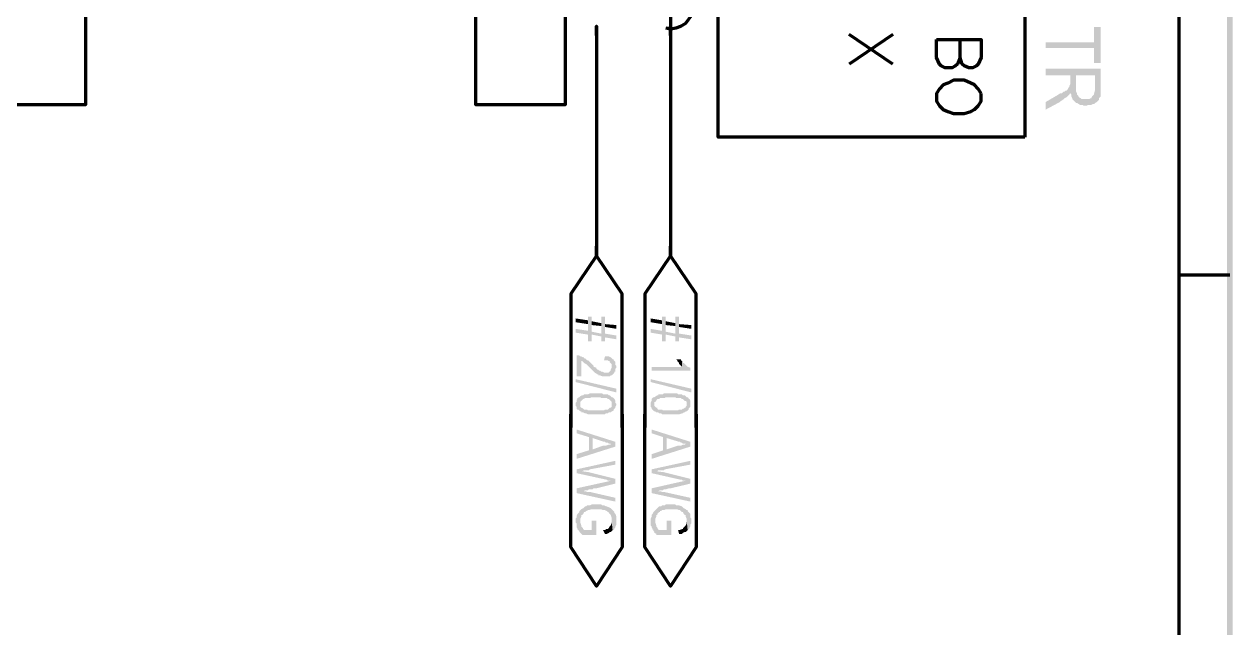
# Model space of a CAD drawing. Header units: inches. Extents: x -186 to 186, y -282 to 282.
# Drawn here: x 138.98 to 186.11, y -217.96 to -194.41 of the extents above; entities that cross this region are included whole.
import ezdxf

# ---------------------------------------------------------------- set-up
doc = ezdxf.new("R2010")
doc.units = ezdxf.units.IN
doc.header["$MEASUREMENT"] = 0
doc.layers.add('H', color=7, linetype='CONTINUOUS', lineweight=100)
doc.layers.add('P', color=250, linetype='CONTINUOUS', lineweight=100)

msp = doc.modelspace()

# ---------------------------------------------------------------- hatches: boundary and pattern name
at = {"layer": 'H', "linetype": 'Continuous'}
for points in [[(186.111, -282.111), (185.889, 281.889), (186.111, 282.111)], [(185.889, -281.889), (186.111, -282.111), (185.889, 281.889)], [(180.963, -195.926), (180.963, -194.519), (180.704, -194.519), (180.704, -195.111), (178.815, -195.111), (178.815, -195.333), (180.704, -195.333), (180.704, -195.926)], [(180.963, -196.963), (180.963, -196.148), (178.815, -196.148), (178.815, -196.407), (179.778, -196.407), (179.778, -196.667), (179.778, -197.074), (179.778, -197.111), (179.815, -197.148), (179.815, -197.222), (179.852, -197.296), (179.852, -197.333), (179.889, -197.37), (179.926, -197.407), (179.963, -197.444), (180, -197.481), (180, -196.407), (180.741, -196.407), (180.741, -196.963), (180.741, -197.481), (180.815, -197.444), (180.852, -197.407), (180.889, -197.37), (180.889, -197.333), (180.889, -197.296), (180.926, -197.259), (180.963, -197.222), (180.963, -197.148), (180.963, -197.111), (180.963, -197.037)], [(180.741, -197.481), (180.741, -196.963), (180.704, -197.111), (180.704, -197.148), (180.63, -197.222), (180.593, -197.296), (180.556, -197.296), (180.519, -197.333), (180.37, -197.333), (180.333, -197.333), (180.296, -197.333), (180.222, -197.333), (180.185, -197.296), (180.111, -197.259), (180.074, -197.185), (180.037, -197.148), (180.037, -197.111), (180, -197.037), (180, -196.407), (180, -197.481), (180.037, -197.481), (180.148, -197.556), (180.185, -197.556), (180.259, -197.556), (180.296, -197.593), (180.407, -197.593), (180.481, -197.556), (180.556, -197.556), (180.593, -197.556), (180.667, -197.519), (180.704, -197.519)], [(179.778, -197.074), (179.778, -196.667), (179.778, -196.741), (179.741, -196.815), (179.741, -196.852), (179.704, -196.889), (179.667, -196.963), (179.63, -197), (179.593, -197), (179.556, -197.037), (179.519, -197.037), (179.444, -197.111), (179.37, -197.111), (179.259, -197.185), (178.815, -197.444), (178.815, -197.741), (179.37, -197.444), (179.407, -197.407), (179.519, -197.333), (179.556, -197.296), (179.63, -197.259), (179.667, -197.222), (179.704, -197.185), (179.741, -197.148)], [(162.074, -206.704), (162.074, -206.556), (161.63, -206.481), (161.63, -205.815), (161.481, -205.815), (161.481, -206.481), (161.111, -206.407), (161.111, -205.815), (160.963, -205.815), (160.963, -206.37), (160.481, -206.296), (160.481, -206.444), (160.963, -206.519), (160.963, -206.778), (161.111, -206.778), (161.111, -206.519), (161.481, -206.593), (161.481, -206.778), (161.63, -206.778), (161.63, -206.63)], [(160.963, -205.963), (160.481, -205.889), (160.481, -206.037), (160.963, -206.111), (160.963, -206.37)], [(165, -206.704), (165, -206.556), (164.519, -206.481), (164.519, -205.815), (164.37, -205.815), (164.37, -206.481), (164, -206.407), (164, -205.815), (163.852, -205.815), (163.852, -206.37), (163.407, -206.296), (163.407, -206.444), (163.852, -206.519), (163.852, -206.778), (164, -206.778), (164, -206.519), (164.37, -206.593), (164.37, -206.778), (164.519, -206.778), (164.519, -206.63)], [(163.852, -205.963), (163.407, -205.889), (163.407, -206.037), (163.852, -206.111), (163.852, -206.37)], [(161.481, -206.074), (161.111, -206), (161.111, -206.148), (161.481, -206.185), (161.481, -206.481)], [(162.074, -206.296), (162.074, -206.148), (161.63, -206.111), (161.63, -206.222)], [(164.37, -206.074), (164, -206), (164, -206.148), (164.37, -206.185), (164.37, -206.481)], [(165, -206.296), (165, -206.148), (164.519, -206.111), (164.519, -206.222)], [(161.926, -208.074), (161.889, -207.778), (161.889, -207.815), (161.852, -207.889), (161.852, -207.926), (161.815, -207.963), (161.778, -208), (161.741, -208), (161.593, -208), (161.519, -207.963), (161.481, -207.963), (161.444, -207.926), (161.407, -207.926), (161.37, -207.889), (161.333, -207.889), (161.296, -207.852), (161.296, -207.815), (161.185, -207.778), (161.185, -207.741), (161.111, -207.667), (161.074, -207.63), (161.037, -207.593), (161, -207.556), (160.963, -207.519), (160.926, -207.519), (160.889, -207.481), (160.852, -207.444), (160.815, -207.444), (160.815, -207.407), (160.778, -207.407), (160.704, -207.37), (160.667, -207.37), (160.63, -207.333), (160.593, -207.333), (160.519, -207.333), (160.519, -208.148), (160.704, -208.148), (160.704, -207.556), (160.741, -207.556), (160.778, -207.593), (160.815, -207.63), (160.889, -207.667), (160.926, -207.704), (160.963, -207.741), (161, -207.778), (161.037, -207.815), (161.074, -207.852), (161.111, -207.889), (161.148, -207.926), (161.185, -207.963), (161.222, -208), (161.296, -208.037), (161.333, -208.074), (161.37, -208.074), (161.37, -208.111), (161.444, -208.111), (161.519, -208.148), (161.556, -208.148), (161.704, -208.148), (161.741, -208.148), (161.778, -208.148), (161.815, -208.148), (161.852, -208.111), (161.889, -208.111)], [(162.074, -207.778), (162.074, -207.741), (162.037, -207.704), (162.037, -207.667), (162.037, -207.63), (162.037, -207.593), (162, -207.556), (161.963, -207.519), (161.963, -207.481), (161.926, -207.481), (161.889, -207.444), (161.852, -207.407), (161.778, -207.37), (161.704, -207.37), (161.667, -207.37), (161.63, -207.37), (161.593, -207.519), (161.63, -207.519), (161.667, -207.519), (161.741, -207.519), (161.778, -207.556), (161.815, -207.556), (161.815, -207.593), (161.852, -207.63), (161.889, -207.667), (161.889, -207.704), (161.889, -207.778), (161.926, -208.074), (162, -208), (162, -207.963), (162.037, -207.963), (162.037, -207.889), (162.037, -207.852), (162.074, -207.815)], [(164.963, -207.926), (164.963, -207.815), (164.852, -207.778), (164.815, -207.741), (164.778, -207.704), (164.741, -207.667), (164.704, -207.63), (164.667, -207.63), (164.667, -207.556), (164.63, -207.556), (164.63, -207.778), (163.444, -207.778), (163.444, -207.926)], [(164.63, -207.556), (164.593, -207.519), (164.593, -207.481), (164.407, -207.481), (164.444, -207.519), (164.444, -207.556), (164.481, -207.593), (164.519, -207.63), (164.519, -207.667), (164.556, -207.704), (164.593, -207.741), (164.63, -207.778)], [(160.481, -208.259), (162.074, -208.63), (162.074, -208.778), (160.481, -208.37)], [(163.407, -208.259), (165, -208.63), (165, -208.778), (163.407, -208.37)], [(161.889, -209.519), (161.889, -209.222), (161.889, -209.259), (161.889, -209.296), (161.889, -209.333), (161.852, -209.37), (161.815, -209.37), (161.778, -209.407), (161.741, -209.444), (161.704, -209.444), (161.667, -209.444), (161.63, -209.444), (161.593, -209.481), (161.519, -209.481), (161.444, -209.481), (161.111, -209.481), (161.037, -209.481), (160.963, -209.481), (160.926, -209.444), (160.889, -209.444), (160.852, -209.444), (160.815, -209.444), (160.778, -209.407), (160.704, -209.37), (160.667, -209.333), (160.667, -209.296), (160.667, -209.259), (160.667, -209.222), (160.63, -208.963), (160.556, -209), (160.556, -209.037), (160.519, -209.074), (160.519, -209.111), (160.519, -209.148), (160.481, -209.185), (160.481, -209.296), (160.519, -209.333), (160.519, -209.37), (160.519, -209.407), (160.556, -209.444), (160.593, -209.444), (160.63, -209.481), (160.667, -209.519), (160.704, -209.519), (160.704, -209.556), (160.778, -209.556), (160.852, -209.593), (160.889, -209.593), (160.963, -209.63), (161, -209.63), (161.037, -209.63), (161.074, -209.63), (161.111, -209.63), (161.407, -209.63), (161.444, -209.63), (161.556, -209.63), (161.593, -209.63), (161.63, -209.63), (161.667, -209.593), (161.704, -209.593), (161.741, -209.593), (161.778, -209.556), (161.815, -209.556), (161.852, -209.556)], [(162.074, -209.222), (162.037, -209.185), (162.037, -209.148), (162.037, -209.111), (162, -209.037), (161.963, -209), (161.926, -208.963), (161.889, -208.963), (161.852, -208.926), (161.815, -208.889), (161.778, -208.889), (161.741, -208.852), (161.704, -208.852), (161.667, -208.852), (161.63, -208.852), (161.556, -208.852), (161.519, -208.815), (161.444, -208.815), (161.37, -208.815), (161.185, -208.815), (161.111, -208.815), (161.037, -208.815), (160.963, -208.852), (160.926, -208.852), (160.889, -208.852), (160.852, -208.852), (160.815, -208.852), (160.778, -208.889), (160.741, -208.889), (160.667, -208.926), (160.63, -208.963), (160.667, -209.222), (160.667, -209.185), (160.667, -209.148), (160.704, -209.111), (160.741, -209.074), (160.778, -209.037), (160.852, -209), (160.889, -209), (160.926, -209), (160.963, -209), (161.037, -209), (161.111, -208.963), (161.444, -208.963), (161.481, -209), (161.593, -209), (161.667, -209), (161.704, -209), (161.741, -209.037), (161.778, -209.037), (161.815, -209.074), (161.852, -209.111), (161.889, -209.148), (161.889, -209.185), (161.889, -209.519), (161.963, -209.481), (161.963, -209.444), (162, -209.407), (162.037, -209.37), (162.037, -209.333), (162.074, -209.259)], [(164.815, -209.519), (164.815, -209.222), (164.815, -209.259), (164.815, -209.296), (164.778, -209.333), (164.778, -209.37), (164.741, -209.37), (164.704, -209.407), (164.667, -209.407), (164.63, -209.444), (164.556, -209.444), (164.519, -209.444), (164.481, -209.481), (164.407, -209.481), (164.37, -209.481), (164, -209.481), (163.963, -209.481), (163.889, -209.481), (163.852, -209.444), (163.815, -209.444), (163.778, -209.444), (163.741, -209.444), (163.704, -209.444), (163.667, -209.407), (163.667, -209.37), (163.63, -209.37), (163.593, -209.333), (163.556, -209.296), (163.556, -209.259), (163.556, -209.222), (163.556, -208.963), (163.519, -208.963), (163.481, -209), (163.444, -209.037), (163.444, -209.074), (163.444, -209.111), (163.407, -209.185), (163.407, -209.296), (163.407, -209.333), (163.444, -209.37), (163.444, -209.407), (163.481, -209.444), (163.519, -209.481), (163.556, -209.519), (163.593, -209.519), (163.63, -209.556), (163.667, -209.556), (163.704, -209.556), (163.741, -209.593), (163.778, -209.593), (163.815, -209.593), (163.852, -209.63), (163.889, -209.63), (163.926, -209.63), (164, -209.63), (164.037, -209.63), (164.296, -209.63), (164.37, -209.63), (164.444, -209.63), (164.481, -209.63), (164.519, -209.63), (164.63, -209.593), (164.667, -209.593), (164.704, -209.556), (164.741, -209.556), (164.778, -209.519)], [(164.963, -209.222), (164.963, -209.185), (164.963, -209.148), (164.963, -209.111), (164.926, -209.037), (164.889, -209.037), (164.889, -209), (164.852, -208.963), (164.815, -208.963), (164.778, -208.926), (164.741, -208.889), (164.704, -208.889), (164.667, -208.889), (164.63, -208.852), (164.593, -208.852), (164.556, -208.852), (164.519, -208.852), (164.481, -208.852), (164.444, -208.815), (164.333, -208.815), (164.296, -208.815), (164.074, -208.815), (164.037, -208.815), (163.926, -208.815), (163.889, -208.852), (163.852, -208.852), (163.815, -208.852), (163.778, -208.852), (163.704, -208.852), (163.704, -208.889), (163.667, -208.889), (163.556, -208.963), (163.556, -209.222), (163.556, -209.185), (163.556, -209.148), (163.593, -209.148), (163.63, -209.111), (163.63, -209.074), (163.667, -209.037), (163.704, -209.037), (163.741, -209.037), (163.778, -209), (163.815, -209), (163.852, -209), (163.963, -209), (164, -208.963), (164.37, -208.963), (164.407, -209), (164.481, -209), (164.519, -209), (164.556, -209), (164.593, -209), (164.63, -209.037), (164.667, -209.037), (164.704, -209.074), (164.741, -209.111), (164.778, -209.111), (164.815, -209.148), (164.815, -209.185), (164.815, -209.519), (164.852, -209.481), (164.889, -209.444), (164.889, -209.407), (164.926, -209.37), (164.963, -209.333), (164.963, -209.259)], [(162.037, -210.889), (162.037, -210.704), (160.519, -210.222), (160.519, -210.37), (161, -210.519), (161, -211.037), (161.148, -210.556), (161.593, -210.704), (161.63, -210.704), (161.667, -210.741), (161.741, -210.741), (161.778, -210.778), (161.815, -210.778), (161.852, -210.778), (161.889, -210.778)], [(162.037, -210.889), (161.889, -210.778), (161.852, -210.778), (161.852, -210.815), (161.815, -210.815), (161.778, -210.815), (161.667, -210.852), (161.63, -210.852), (161.556, -210.852), (161.148, -211), (161.148, -210.556), (161, -211.037), (160.519, -211.185), (160.519, -211.37)], [(164.963, -210.889), (164.963, -210.704), (163.444, -210.222), (163.444, -210.37), (163.889, -210.519), (163.889, -211.037), (164.037, -210.556), (164.519, -210.704), (164.556, -210.704), (164.593, -210.741), (164.63, -210.741), (164.667, -210.778), (164.704, -210.778), (164.778, -210.778), (164.815, -210.778)], [(164.963, -210.889), (164.815, -210.778), (164.778, -210.778), (164.741, -210.815), (164.704, -210.815), (164.667, -210.815), (164.593, -210.852), (164.481, -210.852), (164.037, -211), (164.037, -210.556), (163.889, -211.037), (163.444, -211.185), (163.444, -211.37)], [(162.037, -211.593), (162.037, -211.444), (160.519, -211.778), (160.741, -211.852), (160.815, -211.815), (160.852, -211.815), (160.889, -211.815), (160.926, -211.815), (160.963, -211.815), (161, -211.815), (161.037, -211.778)], [(164.963, -211.593), (164.963, -211.444), (163.444, -211.778), (163.63, -211.852), (163.667, -211.852), (163.704, -211.815), (163.741, -211.815), (163.778, -211.815), (163.815, -211.815), (163.852, -211.815), (163.926, -211.815), (163.963, -211.778)], [(162.037, -212.333), (162.037, -212.148), (161, -211.889), (160.741, -211.852), (160.519, -211.778), (160.519, -211.926), (161.704, -212.185), (161.741, -212.222), (161.778, -212.222), (161.815, -212.222), (161.852, -212.222)], [(164.963, -212.333), (164.963, -212.148), (163.926, -211.889), (163.63, -211.852), (163.444, -211.778), (163.444, -211.926), (164.593, -212.185), (164.63, -212.185), (164.667, -212.222), (164.704, -212.222), (164.741, -212.222), (164.778, -212.222)], [(162.037, -212.333), (161.852, -212.222), (161.704, -212.259), (160.519, -212.519), (160.741, -212.63), (160.815, -212.63), (160.852, -212.593), (160.889, -212.593), (160.926, -212.593), (160.963, -212.593), (161, -212.556), (161.074, -212.556), (161.111, -212.556), (161.148, -212.556), (161.185, -212.519), (161.222, -212.519), (161.296, -212.519)], [(162.037, -213.037), (162.037, -212.889), (161.074, -212.667), (161.037, -212.667), (161, -212.667), (160.926, -212.667), (160.889, -212.63), (160.852, -212.63), (160.815, -212.63), (160.778, -212.63), (160.741, -212.63), (160.519, -212.519), (160.519, -212.704)], [(164.963, -212.333), (164.778, -212.222), (164.593, -212.259), (163.444, -212.519), (163.63, -212.63), (163.704, -212.63), (163.778, -212.593), (163.815, -212.593), (163.852, -212.593), (163.889, -212.593), (163.926, -212.556), (163.963, -212.556), (164, -212.556), (164.111, -212.519), (164.148, -212.519), (164.185, -212.519)], [(164.963, -213.037), (164.963, -212.889), (163.963, -212.667), (163.926, -212.667), (163.889, -212.667), (163.852, -212.667), (163.815, -212.63), (163.778, -212.63), (163.704, -212.63), (163.667, -212.63), (163.63, -212.63), (163.444, -212.519), (163.444, -212.704)], [(162.074, -213.778), (162.074, -213.704), (162.074, -213.667), (162.074, -213.63), (162.037, -213.519), (162, -213.481), (162, -213.444), (161.963, -213.407), (161.889, -213.333), (161.852, -213.296), (161.778, -213.259), (161.704, -213.222), (161.667, -213.222), (161.593, -213.185), (161.556, -213.185), (161.519, -213.185), (161.481, -213.148), (161.37, -213.148), (161.333, -213.148), (161.222, -213.148), (161.185, -213.148), (161.111, -213.148), (161.037, -213.185), (161, -213.185), (160.963, -213.185), (160.926, -213.185), (160.889, -213.222), (160.852, -213.222), (160.778, -213.296), (160.704, -213.333), (160.667, -213.37), (160.63, -213.407), (160.63, -213.444), (160.593, -213.481), (160.556, -213.519), (160.519, -213.593), (160.519, -213.667), (160.481, -213.704), (160.481, -213.852), (160.519, -213.889), (160.519, -213.963), (160.519, -214.037), (160.556, -214.074), (160.556, -214.111), (160.593, -214.148), (160.63, -214.185), (160.63, -214.222), (160.667, -214.259), (160.667, -213.778), (160.667, -213.704), (160.704, -213.63), (160.704, -213.556), (160.741, -213.556), (160.778, -213.519), (160.815, -213.444), (160.852, -213.444), (160.889, -213.407), (160.963, -213.37), (161, -213.37), (161.111, -213.333), (161.148, -213.333), (161.185, -213.333), (161.333, -213.333), (161.407, -213.333), (161.481, -213.333), (161.556, -213.37), (161.63, -213.37), (161.704, -213.407), (161.741, -213.444), (161.778, -213.444), (161.778, -213.481), (161.815, -213.519), (161.852, -213.556), (161.889, -213.667), (161.889, -213.704), (161.889, -213.778), (161.926, -214.148), (161.963, -214.148), (162, -214.111), (162, -214.074), (162.037, -214.037), (162.037, -214), (162.074, -213.926), (162.074, -213.889), (162.074, -213.815)], [(165, -213.778), (165, -213.704), (164.963, -213.667), (164.963, -213.63), (164.963, -213.519), (164.926, -213.481), (164.889, -213.444), (164.852, -213.407), (164.852, -213.37), (164.815, -213.37), (164.778, -213.333), (164.704, -213.296), (164.667, -213.259), (164.63, -213.222), (164.519, -213.185), (164.444, -213.185), (164.407, -213.185), (164.37, -213.148), (164.296, -213.148), (164.222, -213.148), (164.148, -213.148), (164.074, -213.148), (164, -213.148), (163.963, -213.185), (163.852, -213.185), (163.815, -213.222), (163.778, -213.222), (163.741, -213.222), (163.704, -213.259), (163.667, -213.296), (163.63, -213.333), (163.556, -213.407), (163.519, -213.444), (163.481, -213.519), (163.444, -213.556), (163.444, -213.63), (163.407, -213.704), (163.407, -213.852), (163.407, -213.889), (163.407, -213.963), (163.444, -214), (163.444, -214.037), (163.481, -214.074), (163.481, -214.111), (163.519, -214.148), (163.519, -214.185), (163.556, -214.222), (163.556, -214.259), (163.593, -213.778), (163.593, -213.704), (163.63, -213.63), (163.63, -213.556), (163.667, -213.556), (163.667, -213.519), (163.704, -213.481), (163.741, -213.444), (163.778, -213.444), (163.778, -213.407), (163.815, -213.407), (163.852, -213.37), (163.889, -213.37), (163.926, -213.37), (164, -213.333), (164.037, -213.333), (164.111, -213.333), (164.259, -213.333), (164.296, -213.333), (164.37, -213.333), (164.444, -213.333), (164.519, -213.37), (164.556, -213.37), (164.593, -213.407), (164.63, -213.444), (164.667, -213.444), (164.704, -213.519), (164.741, -213.556), (164.778, -213.556), (164.778, -213.63), (164.815, -213.704), (164.815, -213.778), (164.852, -214.148), (164.889, -214.111), (164.926, -214.074), (164.926, -214.037), (164.963, -214), (164.963, -213.926), (165, -213.889), (165, -213.815)], [(161.296, -214.333), (161.296, -213.778), (161.111, -213.778), (161.111, -214.148), (160.852, -214.148), (160.815, -214.148), (160.778, -214.111), (160.778, -214.074), (160.704, -214), (160.704, -213.963), (160.667, -213.852), (160.667, -213.778), (160.667, -214.259), (160.704, -214.296), (160.741, -214.333)], [(161.926, -214.148), (161.889, -213.778), (161.889, -213.852), (161.889, -213.889), (161.852, -213.963), (161.815, -214), (161.778, -214.074), (161.741, -214.111), (161.704, -214.111), (161.667, -214.111), (161.63, -214.148), (161.556, -214.148), (161.63, -214.296), (161.667, -214.296), (161.704, -214.296), (161.778, -214.259), (161.815, -214.222), (161.852, -214.222), (161.889, -214.185)], [(164.222, -214.333), (164.222, -213.778), (164.037, -213.778), (164.037, -214.148), (163.741, -214.148), (163.704, -214.148), (163.704, -214.111), (163.667, -214.074), (163.667, -214.037), (163.63, -214), (163.63, -213.963), (163.593, -213.852), (163.593, -213.778), (163.556, -214.259), (163.63, -214.296), (163.63, -214.333)], [(164.852, -214.148), (164.815, -213.778), (164.815, -213.852), (164.815, -213.889), (164.778, -213.963), (164.741, -214), (164.704, -214.037), (164.667, -214.074), (164.667, -214.111), (164.63, -214.111), (164.519, -214.148), (164.481, -214.148), (164.519, -214.296), (164.556, -214.296), (164.63, -214.296), (164.667, -214.259), (164.741, -214.222), (164.778, -214.222), (164.815, -214.185)]]:
    msp.add_hatch(color=0, dxfattribs=at).paths.add_polyline_path(points)

# ---------------------------------------------------------------- linework, layer by layer
at = {"layer": 'P', "color": 0, "linetype": 'Continuous'}
for points in [[(-186, 280), (184, 280), (184, -258)], [(137.889, -161.37), (141.37, -161.37), (141.37, -197.556), (137.889, -197.556), (137.889, -161.37)], [(156.593, -161.37), (160.074, -161.37), (160.074, -197.556), (156.593, -197.556), (156.593, -161.37)], [(178, -198.815), (166.037, -198.815), (166.037, -188.556), (178, -188.556), (178, -198.815)], [(164, -194.556), (164.185, -194.593), (164.407, -194.556), (164.593, -194.481), (164.778, -194.37), (164.889, -194.222), (165, -194.074), (165.074, -193.889), (165.111, -193.667), (165.074, -193.481), (165, -193.296), (164.889, -193.111), (164.778, -192.963), (164.593, -192.852), (164.407, -192.815), (164.185, -192.778), (164.185, -195.222)], [(161.296, -194.852), (161.296, -194.481), (161.296, -203.444), (161.296, -203.074)], [(164.185, -194.852), (164.185, -194.481), (164.185, -203.444), (164.185, -203.074)], [(172.852, -194.815), (171.148, -195.963)], [(172.852, -195.963), (171.148, -194.815)], [(174.556, -195), (176.296, -195), (176.296, -195.704), (176.185, -195.963), (176.111, -196.037), (175.963, -196.111), (175.815, -196.111), (175.63, -196.037), (175.556, -195.963), (175.481, -195.704), (175.481, -195)], [(175.481, -195.704), (175.37, -195.963), (175.296, -196.037), (175.148, -196.111), (174.889, -196.111), (174.741, -196.037), (174.667, -195.963), (174.556, -195.704), (174.556, -195)], [(176.296, -197.111), (176.185, -196.926), (176.037, -196.778), (175.889, -196.704), (175.63, -196.593), (175.222, -196.593), (175, -196.704), (174.815, -196.778), (174.667, -196.926), (174.556, -197.111), (174.556, -197.407), (174.667, -197.593), (174.815, -197.741), (175, -197.815), (175.222, -197.889), (175.63, -197.889), (175.889, -197.815), (176.037, -197.741), (176.185, -197.593), (176.296, -197.407), (176.296, -197.111)], [(162.296, -210.148), (162.296, -204.926), (161.296, -203.444), (160.296, -204.926), (160.296, -210.148)], [(165.185, -210.148), (165.185, -204.926), (164.185, -203.444), (163.185, -204.926), (163.185, -210.148)], [(184, -204.185), (186, -204.185)], [(162.296, -209.63), (162.296, -214.815), (161.296, -216.333), (160.296, -214.815), (160.296, -209.63)], [(165.185, -209.63), (165.185, -214.815), (164.185, -216.333), (163.185, -214.815), (163.185, -209.63)]]:
    msp.add_lwpolyline(points, dxfattribs=at)

doc.saveas('drawing.dxf')
